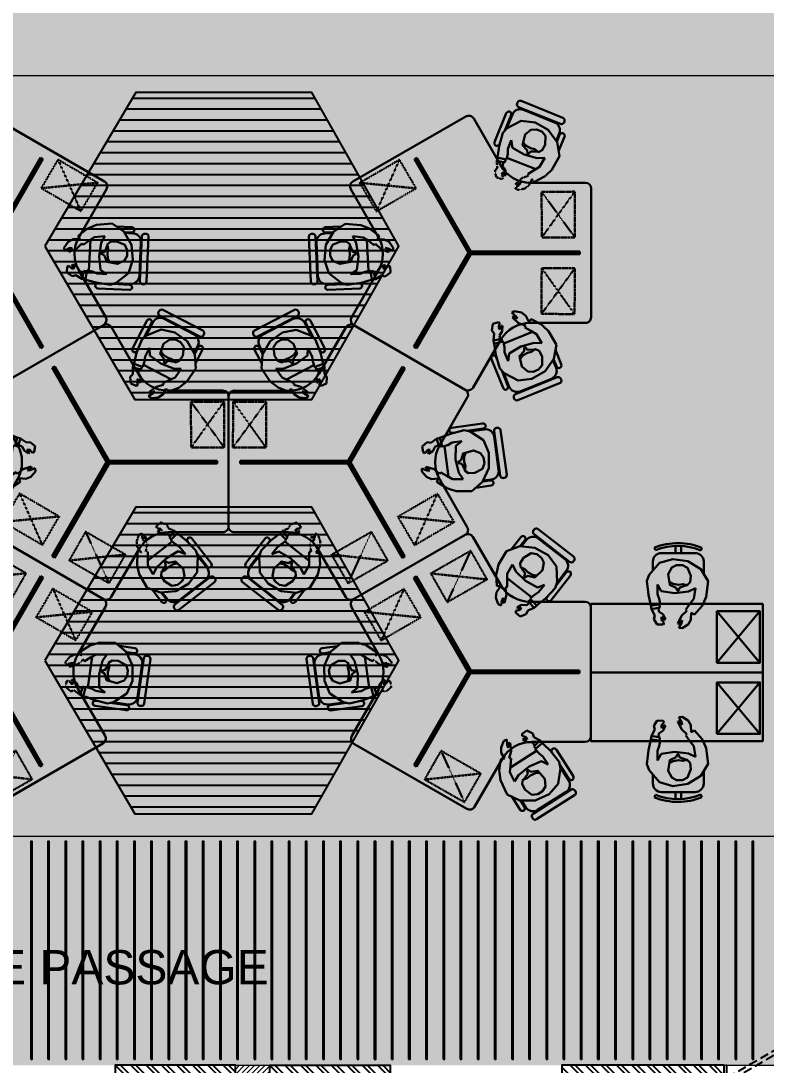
# Model space of a CAD drawing. Header units: millimetres. Extents: x 263321 to 4958806, y 33647 to 987811.
# Drawn here: x 2366604 to 2373110, y 487285 to 496409 of the extents above; entities that cross this region are included whole.
import ezdxf

# ---------------------------------------------------------------- set-up
doc = ezdxf.new("R2010")
doc.units = ezdxf.units.MM
for name, pattern in [('( Hidden )', [0.375, 0.25, -0.125]), ('HIDDEN', [0.375, 0.25, -0.125]), ('HIDDEN2', [0.1875, 0.125, -0.0625])]:
    doc.linetypes.add(name, pattern=pattern)
for name, color, linetype, lineweight in [('A-FURN-MODULAR', 6, 'Continuous', 18), ('A-FURN-TABLE-GROMMET', 7, 'Continuous', 9), ('A-PLAN-COLUMN', 3, 'Continuous', 0), ('A-PLAN-RCC-HATCH', 8, 'Continuous', 13), ('A-PLAN-THIN', 251, 'Continuous', 15), ('Base 7th & 9th', 250, 'Continuous', 35), ('FURNITURE', 30, 'Continuous', 5)]:
    doc.layers.add(name, color=color, linetype=linetype, lineweight=lineweight)
for name, color, linetype in [('A-PLAN-DOOR', 7, 'Continuous'), ('A-PLAN-HIDDEN', 1, 'HIDDEN'), ('A-PLAN-WALL', 6, 'Continuous'), ('A-PLAN-WALL HATCH', 8, 'Continuous'), ('CEILING TOA', 7, 'Continuous'), ('FLOORING TOA', 7, 'Continuous'), ('TEXT', 250, 'Continuous')]:
    doc.layers.add(name, color=color, linetype=linetype)
doc.styles.add('ARIAL', font='arial.ttf')
pattern_1 = [(135, (-199887.5, -305320), (-67.35192, -67.35192), []), (135, (-199887.5, -305275.1), (-67.35192, -67.35192), [])]

# ---------------------------------------------------------------- blocks, each defined once
blk = doc.blocks.new('A$C3F28102C')
at = {"layer": 'A-PLAN-DOOR'}
h = blk.add_hatch(dxfattribs=at)
h.set_pattern_fill('ANSI31', color=256, style=0)
h.set_pattern_definition([(315, (-1529.3283, 1000.1135), (-0.44194174, -0.44194174), [])])
h.paths.add_polyline_path([(1.3, -14.9), (0, -14.9), (0, 0), (1.3, 0)])
h.paths.add_polyline_path([(1.3, 0.2), (1.3, 0), (0, 0), (0, 1.1, 0.115729)])
h.paths.add_polyline_path([(4.9, -14.9), (3.6, -14.9), (3.6, 0), (4.9, 0)])
h.paths.add_polyline_path([(4.9, 0), (3.6, 0), (3.6, 0.2, 0.115729), (4.9, 1.1)])
at = {"layer": 'A-PLAN-DOOR', "color": 2}
for points in [[(1.3, 0.2), (1.3, -14.9), (0, -14.9), (0, 1.1)], [(3.6, 0.2), (3.6, -14.9), (4.9, -14.9), (4.9, 1.1)]]:
    blk.add_lwpolyline(points, dxfattribs=at)
for radius in [3.42, 2.42]:
    blk.add_circle((2.5, 3.4), radius, dxfattribs=at)
blk = doc.blocks.new('shaft door 750')
at = {"layer": 'A-PLAN-DOOR'}
for p, q in [((335.5, 59.8), (-335.5, 59.8)), ((-335.5, 0), (-335.5, 59.8)), ((335.5, 53.4), (-335.5, 53.4)), ((335.5, 6.5), (-335.5, 6.5)), ((335.5, 0), (-335.5, 0)), ((335.5, 0), (335.5, 59.8)), ((-374, -69.8), (-374, -64.8)), ((-374, -64.8), (-374, -69.8))]:
    blk.add_line(p, q, dxfattribs=at)
at = {"layer": 'A-PLAN-DOOR', "linetype": 'HIDDEN', "ltscale": 300}
blk.add_lwpolyline([(336.8, 59.8), (320.3, 31.3), (-295.2, 386.7), (-278.8, 415.2)], close=True, dxfattribs=at)
at = {"layer": 'A-PLAN-DOOR'}
for points in [[(-375, 150), (-375, 150), (-375, -70), (-430, -70)], [(375, 150.2), (375, 150.2), (375, -70), (430, -70)]]:
    blk.add_lwpolyline(points, dxfattribs=at)
for points in [[(-375, 51.9), (-374, 51.9), (-374, -61.8), (-375, -61.8)], [(-372.5, 58.3), (-340.6, 58.3), (-340.6, -3.5), (-325.6, -3.5), (-325.6, -34.7), (-340.2, -68.3), (-372.5, -68.3), (-372.5, -59.8), (-374, -59.8), (-374, -61.8), (-374, -69.8), (-339.1, -69.8), (-324.1, -34.9), (-324.1, -2), (-339.1, -2), (-339.1, 59.8), (-374, 59.8), (-374, 49.9), (-372.5, 49.9)], [(372.5, 58.3), (340.6, 58.3), (340.6, -3.5), (325.6, -3.5), (325.6, -34.7), (340.2, -68.3), (372.5, -68.3), (372.5, -59.8), (374, -59.8), (374, -61.8), (374, -69.8), (339.1, -69.8), (324.1, -34.9), (324.1, -2), (339.1, -2), (339.1, 59.8), (374, 59.8), (374, 49.9), (372.5, 49.9)], [(375, 51.9), (374, 51.9), (374, -61.8), (375, -61.8)]]:
    blk.add_lwpolyline(points, close=True, dxfattribs=at)
at = {"layer": 'A-PLAN-DOOR', "linetype": 'HIDDEN', "ltscale": 300}
blk.add_arc((337.6, 59.8), 711.6, 152.68066, 180, dxfattribs=at)
at = {"layer": 'A-PLAN-THIN'}
for p, q in [((395, 150), (-395, 150)), ((375, -70), (-375, -70))]:
    blk.add_line(p, q, dxfattribs=at)
at = {"layer": 'A-PLAN-DOOR', "xscale": -0.9973404255317604, "yscale": 0.9973404255317604, "zscale": 0.9973404255317604}
blk.add_blockref('A$C3F28102C', (339.1, 59.8), dxfattribs=at)
blk = doc.blocks.new("Service Shafts'")
at = {"layer": 'A-PLAN-RCC-HATCH'}
h = blk.add_hatch(dxfattribs=at)
h.set_pattern_fill('ANSI31', color=256, scale=10, angle=450, style=0)
h.set_pattern_definition([(225, (-188468.268, 401354.716), (-22.4506403, 22.4506403), [])])
h.paths.add_polyline_path([(-4662.5, 1080), (-4362.5, 1080), (-4362.5, -900), (-4662.5, -900)])
at = {"layer": 'A-PLAN-WALL HATCH'}
h = blk.add_hatch(dxfattribs=at)
h.set_pattern_fill('ANSI32', color=256, scale=10, angle=90, style=0)
h.set_pattern_definition(pattern_1)
h.paths.add_polyline_path([(-5712.5, 880), (-4662.5, 880), (-4662.5, 1080), (-5712.5, 1080)])
h = blk.add_hatch(dxfattribs=at)
h.set_pattern_fill('ANSI32', color=256, scale=10, angle=90, style=0)
h.set_pattern_definition(pattern_1)
h.paths.add_polyline_path([(-3312.5, 880), (-4362.5, 880), (-4362.5, 1080), (-3312.5, 1080)])
h = blk.add_hatch(dxfattribs=at)
h.set_pattern_fill('ANSI32', color=256, scale=10, angle=90, style=0)
h.set_pattern_definition([(135, (-199687.5, -305320), (-67.35192, -67.35192), []), (135, (-199687.5, -305275.1), (-67.35192, -67.35192), [])])
h.paths.add_polyline_path([(-395, 1080), (-1812.5, 1080), (-1812.5, 880), (-712.5, 880), (-712.5, 90), (-1812.5, 90), (-1812.5, -110), (-712.5, -110), (-712.5, -900), (-512.5, -900), (-512.5, 880), (-395, 880)])
h = blk.add_hatch(dxfattribs=at)
h.set_pattern_fill('ANSI32', color=256, scale=10, angle=90, style=0)
h.set_pattern_definition([(135, (-199687.5, -313771.83), (-67.35192, -67.35192), []), (135, (-199687.5, -313726.92), (-67.35192, -67.35192), [])])
h.paths.add_polyline_path([(512.5, -900), (512.5, 880), (395, 880), (395, 1080), (1812.5, 1080), (1812.5, 880), (712.5, 880), (712.5, 90), (1812.5, 90), (1812.5, -110), (712.5, -110), (712.5, -900)])
h = blk.add_hatch(dxfattribs=at)
h.set_pattern_fill('ANSI32', color=256, scale=10, angle=90, style=0)
h.set_pattern_definition([(225, (-196187.5, 292680), (-67.35192, 67.35192), []), (225, (-196187.5, 292635.1), (-67.35192, 67.35192), [])])
h.paths.add_polyline_path([(3312.5, -110), (3512.5, -110), (3512.5, 880), (4412.5, 880), (4412.5, 1080), (3312.5, 1080)])
h = blk.add_hatch(dxfattribs=at)
h.set_pattern_fill('ANSI32', color=256, scale=10, angle=90, style=0)
h.set_pattern_definition(pattern_1)
h.paths.add_polyline_path([(-5712.5, -110), (-4662.5, -110), (-4662.5, 90), (-5712.5, 90)])
h = blk.add_hatch(dxfattribs=at)
h.set_pattern_fill('ANSI32', color=256, scale=10, angle=90, style=0)
h.set_pattern_definition(pattern_1)
h.paths.add_polyline_path([(-3312.5, -110), (-4362.5, -110), (-4362.5, 90), (-3312.5, 90)])
at = {"layer": 'A-PLAN-COLUMN'}
blk.add_lwpolyline([(-4662.5, 1080), (-4362.5, 1080), (-4362.5, -900), (-4662.5, -900)], close=True, dxfattribs=at)
at = {"layer": 'A-PLAN-HIDDEN', "ltscale": 1000}
for p, q in [((3512.5, 880), (4412.5, -900)), ((4412.5, 880), (3512.5, -900)), ((512.5, -110), (512.5, -900))]:
    blk.add_line(p, q, dxfattribs=at)
for points in [[(-5492.5, 90), (-4662.5, 880), (-5492.5, 880), (-4662.5, 90), (-5492.5, 90), (-4662.5, 90)], [(-3912.5, 90), (-4362.5, 880), (-3912.5, 880), (-4362.5, 90), (-3912.5, 90), (-4362.5, 90)], [(-1162.5, 90), (-712.5, 880), (-1162.5, 880), (-712.5, 90), (-1162.5, 90), (-712.5, 90)], [(1162.5, 90), (712.5, 880), (1162.5, 880), (712.5, 90), (1162.5, 90), (712.5, 90)], [(-5492.5, -110), (-4662.5, -900), (-5492.5, -900), (-4662.5, -110), (-5492.5, -110), (-4662.5, -110)], [(-3912.5, -110), (-4362.5, -900), (-3912.5, -900), (-4362.5, -110), (-3912.5, -110), (-4362.5, -110)], [(-1162.5, -110), (-712.5, -900), (-1162.5, -900), (-712.5, -110), (-1162.5, -110), (-712.5, -110)], [(-512.5, -900), (-512.5, -110), (512.5, -900), (512.5, -110), (-512.5, -900)], [(1162.5, -110), (712.5, -900), (1162.5, -900), (712.5, -110), (1162.5, -110), (712.5, -110)]]:
    blk.add_lwpolyline(points, dxfattribs=at)
at = {"layer": 'A-PLAN-THIN'}
for p, q in [((-3912.5, 90), (-3912.5, 880)), ((-1162.5, 90), (-1162.5, 880)), ((1162.5, 90), (1162.5, 880)), ((-3912.5, -110), (-3912.5, -900)), ((-1162.5, -110), (-1162.5, -900)), ((512.5, -110), (-512.5, -110)), ((1162.5, -110), (1162.5, -900))]:
    blk.add_line(p, q, dxfattribs=at)
at = {"layer": 'A-PLAN-WALL'}
for points in [[(-5712.5, 880), (-4662.5, 880), (-4662.5, 1080), (-5712.5, 1080)], [(-3312.5, 880), (-4362.5, 880), (-4362.5, 1080), (-3312.5, 1080)], [(-5712.5, -110), (-4662.5, -110), (-4662.5, 90), (-5712.5, 90)], [(-3312.5, -110), (-4362.5, -110), (-4362.5, 90), (-3312.5, 90)]]:
    blk.add_lwpolyline(points, close=True, dxfattribs=at)
for points in [[(-395, 1080), (-1812.5, 1080), (-1812.5, 880), (-712.5, 880), (-712.5, 90), (-1812.5, 90), (-1812.5, -110), (-1812.5, -110), (-1812.5, -110), (-712.5, -110), (-712.5, -900), (-712.5, -900), (-712.5, -900), (-712.5, -900), (-712.5, -900), (-512.5, -900), (-512.5, 880), (-395, 880), (-395, 1080)], [(512.5, -900), (512.5, 880), (395, 880), (395, 880), (395, 880), (395, 1080), (1812.5, 1080), (1812.5, 880), (712.5, 880), (712.5, 90), (1812.5, 90), (1812.5, -110), (1812.5, -110), (1812.5, -110), (712.5, -110), (712.5, -900), (712.5, -900), (712.5, -900), (712.5, -900), (712.5, -900), (512.5, -900)], [(3312.5, -110), (3312.5, -110), (3312.5, -110), (3312.5, -110), (3312.5, -110), (3312.5, -110), (3312.5, -110), (3312.5, -110), (3312.5, -110), (3312.5, -110), (3312.5, -110), (3512.5, -110), (3512.5, -110), (3512.5, 880), (4412.5, 880), (4412.5, 1080), (3312.5, 1080), (3312.5, 1080), (3312.5, 1080), (3312.5, 1080), (3312.5, 1080), (3312.5, -110), (3312.5, -110), (3312.5, -110)]]:
    blk.add_lwpolyline(points, dxfattribs=at)
at = {"layer": 'A-PLAN-DOOR', "xscale": -1}
blk.add_blockref('shaft door 750', (0, 930, 0), dxfattribs=at)
at = {"layer": 'A-PLAN-DOOR'}
for p, rotation in [((-5562.5, 485), 90), ((-1662.5, 485), 90), ((-3462.5, -505), 270)]:
    blk.add_blockref('shaft door 750', p, dxfattribs=dict(at, rotation=rotation))
at = {"layer": 'A-PLAN-DOOR', "extrusion": (-4.04354e-14, -1.64083e-28, -1), "zscale": -1, "rotation": 90}
blk.add_blockref('shaft door 750', (3462.5, 485), dxfattribs=at)
at = {"layer": 'A-PLAN-DOOR', "xscale": -1, "rotation": 270}
blk.add_blockref('shaft door 750', (1662.5, 485), dxfattribs=at)
at = {"layer": 'A-PLAN-DOOR', "extrusion": (4.04354e-14, 1.57772e-28, -1), "zscale": -1, "rotation": 270}
for p in [(5562.5, -505), (1662.5, -505), (-3462.5, -505)]:
    blk.add_blockref('shaft door 750', p, dxfattribs=at)
at = {"layer": 'A-PLAN-DOOR', "extrusion": (-4.04354e-14, 1.57772e-28, -1), "xscale": -1, "zscale": -1, "rotation": 90}
blk.add_blockref('shaft door 750', (-1662.5, -505), dxfattribs=at)
blk = doc.blocks.new('bhguyfjhg')
at = {"layer": 'FURNITURE', "color": 8, "lineweight": 30, "ltscale": 5}
for p, q in [((565794.3, -8834), (565711, -8940.7)), ((566219.5, -9050.8), (565910, -8809.1)), ((565945.9, -8845.9), (566178, -9027)), ((565789.1, -8914.3), (565830.1, -8861.9)), ((565798.4, -8915.3), (565842.7, -8858.6)), ((564085.9, -9850.4), (564220.1, -9831.9)), ((564059.8, -10326.9), (564006.3, -9937.9)), ((564154.2, -9894.8), (564082.9, -9904.6)), ((564158.1, -9886.2), (564092.1, -9895.3)), ((564020.1, -9987.5), (564060.2, -10279.1)), ((566151.1, -11037, 0), (566088.6, -10916.8, 0)), ((566075.4, -11006.9, 0), (566108.6, -11070.7, 0)), ((566080.1, -10998.8, 0), (566110.9, -11057.9, 0)), ((565777.2, -11333.6, 0), (566125.7, -11152.5, 0)), ((566077.2, -11170, 0), (565816, -11305.7, 0))]:
    blk.add_line(p, q, dxfattribs=at)
at = {"layer": 'FURNITURE', "color": 20, "lineweight": 30}
for p, q in [((565286.4, -8857.1), (564312.2, -9419.7)), ((565595, -9291.4), (565354.7, -8875.4)), ((564534.1, -9903.8), (564293.9, -9488)), ((566328.1, -9441.4), (565854.8, -9441.4)), ((566378.1, -10628.9), (566378.1, -9491.4)), ((564534.1, -10203.9), (564293.9, -10619.7)), ((565286.4, -11250.7), (564312.2, -10688)), ((566328.1, -10678.9), (565847.6, -10678.9)), ((565587.8, -10828.8), (565354.7, -11232.4))]:
    blk.add_line(p, q, dxfattribs=at)
at = {"layer": 'FURNITURE', "color": 8, "lineweight": 30}
for p, q in [((565668.9, -8956, 0), (565784.9, -8913.9, 0)), ((565784.9, -8913.9, 0), (565917.4, -8927, 0)), ((565917.4, -8927, 0), (566031.9, -8993.5, 0)), ((565599.1, -9073.6, 0), (565668.9, -8956, 0)), ((566031.9, -8993.5, 0), (566103.8, -9091.4, 0)), ((565583.7, -9139, 0), (565599.1, -9073.6, 0)), ((565720.1, -9073.1, 0), (565674.2, -9153.4, 0)), ((565750, -9133.2, 0), (565720.1, -9073.1, 0)), ((566103.8, -9091.4, 0), (566110, -9229.1, 0)), ((565584.1, -9258.8, 0), (565579.3, -9157.5, 0)), ((565673.6, -9209.2, 0), (565672.9, -9270.5, 0)), ((565673.6, -9209.2, 0), (565674.2, -9153.4, 0)), ((565835.5, -9216.1, 0), (565750, -9133.2, 0)), ((565938.9, -9275, 0), (565835.5, -9216.1, 0)), ((566001.1, -9250.5, 0), (565948.2, -9316.2, 0)), ((566094, -9281.6, 0), (566007.7, -9369.6, 0)), ((566110, -9229.1, 0), (566094, -9281.6, 0)), ((565869, -9405.2, 0), (565860.1, -9396.7, 0)), ((565878.1, -9368.9, 0), (565911.3, -9338.5, 0)), ((565948.2, -9316.2, 0), (565911.3, -9338.5, 0)), ((565944.3, -9420.6, 0), (566007.7, -9369.6, 0)), ((565845.3, -9428.3, 0), (565869, -9405.2, 0)), ((564254.4, -9803.2, 0), (564159.8, -9882.4, 0)), ((564391.2, -9801.9, 0), (564254.4, -9803.2, 0)), ((564455.5, -9821.5, 0), (564391.2, -9801.9, 0)), ((564473.7, -9827, 0), (564455.5, -9821.5, 0)), ((564558.9, -9882, 0), (564473.7, -9827, 0)), ((564159.8, -9882.4, 0), (564104.5, -10003.5, 0)), ((564366.9, -9962.4, 0), (564330, -9906.3, 0)), ((564330, -9906.3, 0), (564422.4, -9907, 0)), ((564471, -9934.5, 0), (564422.4, -9907, 0)), ((564471, -9934.5, 0), (564524.4, -9964.7, 0)), ((564548.5, -9912.3, 0), (564558.9, -9882, 0)), ((564607.2, -9907.7, 0), (564548.5, -9912.3, 0)), ((564650.6, -9925.8, 0), (564607.2, -9907.7, 0)), ((564691.1, -9972.4, 0), (564650.6, -9925.8, 0)), ((564104.5, -10003.5, 0), (564104.5, -10135.9, 0)), ((564395.7, -10077.9, 0), (564366.9, -9962.4, 0)), ((564524.4, -9964.7, 0), (564535.2, -9952, 0)), ((564535.2, -9952, 0), (564584.1, -9993.3, 0)), ((564584.1, -9993.3, 0), (564654.2, -10015.1, 0)), ((564657.3, -10001.7, 0), (564622, -9981.1, 0)), ((564622, -9981.1, 0), (564647.3, -9983.3, 0)), ((564647.3, -9983.3, 0), (564690.5, -10000.8, 0)), ((564654.2, -10015.1, 0), (564657.3, -10001.7, 0)), ((564690.5, -10000.8, 0), (564691.1, -9972.4, 0)), ((564394.6, -10197, 0), (564395.7, -10077.9, 0)), ((564104.5, -10135.9, 0), (564153, -10247.3, 0)), ((564425.6, -10225.7, 0), (564463.4, -10204.9, 0)), ((564506.4, -10191.5, 0), (564463.4, -10204.9, 0)), ((564510.2, -10191.2, 0), (564505.7, -10191.6, 0)), ((564511.6, -10197.2, 0), (564510.2, -10191.2, 0)), ((564539.5, -10189.9, 0), (564511.6, -10197.2, 0)), ((564542.3, -10201.9, 0), (564539.5, -10189.9, 0)), ((564574.2, -10193, 0), (564542.3, -10201.9, 0)), ((564595.4, -10152, 0), (564574.2, -10193, 0)), ((564632.5, -10128, 0), (564595.4, -10152, 0)), ((564617.9, -10161.8, 0), (564639.4, -10138.4, 0)), ((564639.1, -10163.7, 0), (564617.9, -10161.8, 0)), ((564639.4, -10138.4, 0), (564632.5, -10128, 0)), ((564665, -10134.8, 0), (564639.1, -10163.7, 0)), ((564645.1, -10228.5, 0), (564689.2, -10191.5, 0)), ((564679.9, -10142, 0), (564665, -10134.8, 0)), ((564689.2, -10191.5, 0), (564679.9, -10142, 0)), ((564153, -10247.3, 0), (564269, -10321.8, 0)), ((564322.4, -10334.3, 0), (564441.9, -10304, 0)), ((564342.3, -10238.4, 0), (564425.6, -10225.7, 0)), ((564517.8, -10274.8, 0), (564441.9, -10304, 0)), ((564517.8, -10274.8, 0), (564532.5, -10269.1, 0)), ((564532.5, -10269.1, 0), (564562.5, -10260.1, 0)), ((564562.5, -10260.1, 0), (564612.4, -10223.6, 0)), ((564612.4, -10223.6, 0), (564645.1, -10228.5, 0)), ((564269, -10321.8, 0), (564322.4, -10334.3, 0)), ((565679.1, -10630.4, 0), (565701.9, -10613.5, 0)), ((565718.3, -10655.6, 0), (565679.1, -10630.4, 0)), ((565688.4, -10668.3, 0), (565697.5, -10658, 0)), ((565746.6, -10712.9, 0), (565688.4, -10668.3, 0)), ((565697.5, -10658, 0), (565734.7, -10675, 0)), ((565701.9, -10613.5, 0), (565763.3, -10619.6, 0)), ((565734.7, -10675, 0), (565718.3, -10655.6, 0)), ((565763.3, -10619.6, 0), (565803.1, -10644.6, 0)), ((565803.1, -10644.6, 0), (565833.4, -10695.2, 0)), ((565833.4, -10695.2, 0), (565852, -10669.2, 0)), ((565852, -10669.2, 0), (565946.2, -10707, 0)), ((565519.5, -10799, 0), (565524.2, -10741.6, 0)), ((565524.2, -10741.6, 0), (565569.9, -10720.6, 0)), ((565569.9, -10720.6, 0), (565584.4, -10728.6, 0)), ((565584.4, -10728.6, 0), (565575.8, -10766.5, 0)), ((565575.8, -10766.5, 0), (565589.6, -10782.7, 0)), ((565589.6, -10782.7, 0), (565596.3, -10751.6, 0)), ((565596.3, -10751.6, 0), (565608.7, -10751.2, 0)), ((565608.7, -10751.2, 0), (565610.6, -10795.4, 0)), ((565808.6, -10729, 0), (565746.6, -10712.9, 0)), ((565804.5, -10745.1, 0), (565808.6, -10729, 0)), ((565860, -10771.2, 0), (565804.5, -10745.1, 0)), ((565946.2, -10707, 0), (565961.2, -10718.7, 0)), ((565961.2, -10718.7, 0), (566014.3, -10759.8, 0)), ((566014.3, -10759.8, 0), (566092.2, -10872.2, 0)), ((565542.3, -10822.9, 0), (565519.5, -10799, 0)), ((565541.3, -10884.7, 0), (565542.3, -10822.9, 0)), ((565610.6, -10795.4, 0), (565589.3, -10836.3, 0)), ((565589.3, -10836.3, 0), (565600.5, -10867.5, 0)), ((565860, -10771.2, 0), (565910.5, -10795, 0)), ((565964.4, -10870.1, 0), (565910.5, -10795, 0)), ((565551.3, -10914.4, 0), (565541.3, -10884.7, 0)), ((565555.2, -10929.6, 0), (565551.3, -10914.4, 0)), ((565555.2, -10929.6, 0), (565575.2, -11008.5, 0)), ((565600.5, -10867.5, 0), (565611.9, -10862.9, 0)), ((565611.9, -10862.9, 0), (565622.1, -10889.9, 0)), ((565622.1, -10889.9, 0), (565627.8, -10887.6, 0)), ((565627.8, -10887.6, 0), (565630.1, -10891.5, 0)), ((565629.7, -10890.9, 0), (565643.6, -10933.7, 0)), ((565648.5, -10976.6, 0), (565643.6, -10933.7, 0)), ((565689.9, -10985.3, 0), (565786.4, -10915.6, 0)), ((565786.4, -10915.6, 0), (565897.3, -10872.4, 0)), ((565897.3, -10872.4, 0), (565964.4, -10870.1, 0)), ((566092.2, -10872.2, 0), (566082.3, -10995.2, 0)), ((565619.5, -11123.5, 0), (565575.2, -11008.5, 0)), ((565686.3, -11051.9, 0), (565648.5, -10976.6, 0)), ((566082.3, -10995.2, 0), (566015.4, -11110.3, 0)), ((565660.5, -11159.9, 0), (565619.5, -11123.5, 0)), ((566015.4, -11110.3, 0), (565907.3, -11186.8)), ((565788.3, -11211.5, 0), (565660.5, -11159.9, 0)), ((565907.3, -11186.8), (565788.3, -11211.5, 0))]:
    blk.add_line(p, q, dxfattribs=at)
at = {"layer": 'FURNITURE', "color": 20, "linetype": 'HIDDEN2', "lineweight": 30, "ltscale": 0.3}
for p, q in [((565334.6, -8995.6), (565130.7, -9445.5)), ((564987.2, -9194), (565477.8, -9246.6)), ((564753.6, -9329), (564554, -9780.2)), ((564408.1, -9530.7), (564899.7, -9579)), ((566340.2, -10182.8), (566049.2, -10581.2)), ((566338.2, -10582.8), (566050.6, -10181.2))]:
    blk.add_line(p, q, dxfattribs=at)
at = {"layer": 'FURNITURE', "color": 8, "linetype": '( Hidden )', "lineweight": 30, "ltscale": 2}
for p, q in [((565579.3, -9157.5, 0), (565583.7, -9139, 0)), ((565582, -9313.5, 0), (565615.5, -9265, 0)), ((565615.5, -9265, 0), (565584.1, -9258.8, 0)), ((565672.9, -9270.5, 0), (565656.5, -9273.5, 0)), ((565656.5, -9273.5, 0), (565667.6, -9336.5, 0)), ((565575.8, -9360.1, 0), (565582, -9313.5, 0)), ((565595.8, -9418.5, 0), (565575.8, -9360.1, 0)), ((565627.3, -9386.1, 0), (565620.7, -9432.2, 0)), ((565638.1, -9363.1, 0), (565627.3, -9386.1, 0)), ((565638.1, -9404, 0), (565638.1, -9363.1, 0)), ((565667.6, -9336.5, 0), (565651.3, -9408, 0)), ((565860.1, -9396.7, 0), (565880.4, -9376.3, 0)), ((565620.7, -9432.2, 0), (565595.8, -9418.5, 0)), ((565651.3, -9408, 0), (565638.1, -9404, 0)), ((565748, -9494.1, 0), (565749.4, -9477.6, 0)), ((565749.4, -9477.6, 0), (565787.3, -9469.7, 0)), ((565759.8, -9446.1, 0), (565799.2, -9426, 0)), ((565765.3, -9457.2, 0), (565759.8, -9446.1, 0)), ((565796.4, -9450.4, 0), (565765.3, -9457.2, 0)), ((565787.3, -9469.7, 0), (565796.4, -9450.4, 0)), ((565799.2, -9426, 0), (565845.3, -9428.3, 0)), ((565852.6, -9476.7, 0), (565840.4, -9507.4, 0)), ((565909.2, -9451.8, 0), (565852.6, -9476.7, 0)), ((565932.1, -9430.5, 0), (565909.2, -9451.8, 0)), ((565944.3, -9420.6, 0), (565932.1, -9430.5, 0)), ((565786.2, -9526.9, 0), (565748, -9494.1, 0)), ((565840.4, -9507.4, 0), (565786.2, -9526.9, 0))]:
    blk.add_line(p, q, dxfattribs=at)
at = {"layer": 'FURNITURE', "color": 18, "lineweight": 30, "ltscale": 5, "true_color": 0x000000}
for p, q in [((564860.1, -9218.7), (564838.5, -9231.3)), ((564838.5, -10876.5), (564860.1, -10889))]:
    blk.add_line(p, q, dxfattribs=at)
at = {"layer": 'FURNITURE', "color": 20, "lineweight": 30, "ltscale": 5}
for p, q in [((565313.6, -10053.9), (564838.5, -9231.3)), ((565328.1, -10053.9), (564849.3, -9225)), ((565335.3, -10041.4), (564860.1, -9218.7)), ((565313.6, -10053.9), (564838.5, -10876.5)), ((565328.1, -10053.9), (564849.3, -10882.8)), ((565335.3, -10066.4), (564860.1, -10889)), ((566278.1, -10053.9), (565328.1, -10053.9)), ((566278.1, -10041.4), (565335.3, -10041.4)), ((566278.1, -10066.4), (565335.3, -10066.4)), ((566278.1, -10066.4), (566278.1, -10041.4))]:
    blk.add_line(p, q, dxfattribs=at)
at = {"layer": 'FURNITURE', "color": 8, "linetype": '( Hidden )', "lineweight": 30, "ltscale": 3}
for p, q in [((565875.9, -9372, 0), (565878.5, -9368.3, 0)), ((565880.4, -9376.3, 0), (565875.9, -9372, 0))]:
    blk.add_line(p, q, dxfattribs=at)
at = {"layer": 'FURNITURE', "color": 8, "lineweight": 30, "ltscale": 5}
for points in [[(566254.8, -9005.5), (565945.3, -8763.9, 0.414214), (565910.8, -8768.1), (565905.7, -8774.6, 0.414214), (565910, -8809.1), (566219.5, -9050.8, 0.414214), (566253.9, -9046.5), (566259.1, -9040, 0.414214)], [(564003, -10334.7), (563949.5, -9945.7, -0.414214), (563970.4, -9918), (563978.7, -9916.9, -0.414214), (564006.3, -9937.9), (564059.8, -10326.9, -0.414214), (564038.8, -10354.6), (564030.6, -10355.7, -0.414214)]]:
    blk.add_lwpolyline(points, format="xyb", close=True, dxfattribs=at)
for points in [[(565789.1, -8914.3), (565830.1, -8861.9, 0.392119), (565827.3, -8828.6, 0.392119), (565794.3, -8834), (565711, -8940.7)], [(566107.7, -9236.7), (566190.7, -9130.3, 0.414214), (566178, -9027), (565945.9, -8845.9, 0.414214), (565842.7, -8858.6), (565798.4, -8915.3)], [(566038.3, -9338.4), (566022.9, -9358.1, 0.392119), (566025.7, -9391.4, 0.392119), (566058.6, -9386), (566226.3, -9171.2, 0.392119), (566223.5, -9138, 0.392119), (566190.6, -9143.3), (566101.2, -9257.8)], [(564158.1, -9886.2), (564092.1, -9895.3, -0.392119), (564064.8, -9876.2, -0.392119), (564085.9, -9850.4), (564220.1, -9831.9)], [(564276.7, -10323.6), (564143.1, -10342, -0.414214), (564060.2, -10279.1), (564020.1, -9987.5, -0.414214), (564082.9, -9904.6), (564154.2, -9894.8)], [(564399.5, -10314.7), (564424.4, -10311.3, -0.392119), (564451.7, -10330.4, -0.392119), (564430.5, -10356.2), (564160.6, -10393.3, -0.392119), (564133.2, -10374.2, -0.392119), (564154.4, -10348.4), (564298.2, -10328.6)]]:
    blk.add_lwpolyline(points, format="xyb", dxfattribs=at)
at = {"layer": 'FURNITURE', "color": 20, "linetype": 'HIDDEN2', "lineweight": 30, "ltscale": 0.3}
for points in [[(565334.6, -8995.6), (565477.8, -9246.6), (565130.7, -9445.5), (564987.2, -9194)], [(564408.1, -9530.7), (564554, -9780.2), (564899.7, -9579), (564753.6, -9329)], [(566338.2, -10582.8), (566049.2, -10581.2), (566050.6, -10181.2), (566340.2, -10182.8)]]:
    blk.add_lwpolyline(points, close=True, dxfattribs=at)
at = {"layer": 'FURNITURE', "color": 8, "lineweight": 30}
for points in [[(565928, -9169.3), (565896.4, -9163.6), (565856.1, -9140.2), (565828.9, -9112.7), (565791.9, -9096.5), (565789.5, -9060.3), (565818.4, -9013.7), (565884, -8973.9), (565933.4, -8983), (565973.2, -9014), (565993.7, -9057.1), (565982.4, -9122), (565914.4, -9187), (565855.5, -9173.2), (565829.8, -9186.5), (565822.3, -9178.8), (565830.7, -9152), (565800.5, -9104)], [(565938.9, -9275), (566001.1, -9250.5)], [(565877.8, -9377.2), (565930.3, -9429.6)], [(565869, -9405.2), (565910.1, -9454.4)], [(564308.7, -10134.4), (564319.7, -10104.2), (564319.7, -10057.6), (564309.6, -10020.3), (564314.1, -9980.2), (564284, -9959.9), (564229.2, -9961.5), (564161.9, -9998.2), (564144.9, -10045.5), (564151.8, -10095.5), (564178.7, -10134.9), (564240.5, -10157.7), (564330.9, -10131.6), (564348.5, -10073.7), (564372.9, -10058.2), (564370.1, -10047.8), (564342.6, -10041.5), (564316.4, -9991.4)], [(564394.6, -10197), (564342.3, -10238.4)], [(564513.7, -10195.4), (564532.7, -10267.2)], [(564542.3, -10201.9), (564564.2, -10262.2)]]:
    blk.add_lwpolyline(points, dxfattribs=at)
at = {"layer": 'FURNITURE', "color": 8, "lineweight": 30, "ltscale": 5}
for points in [[(565673.8, -9193.6), (565887.4, -9360.4)], [(564457.4, -9926.8), (564494.3, -10195.3)]]:
    blk.add_lwpolyline(points, dxfattribs=at)
at = {"layer": 'FURNITURE', "color": 8, "lineweight": 30, "ltscale": 5, "elevation": 0}
blk.add_lwpolyline([(565874.1, -10777.9), (565633.6, -10902.9)], dxfattribs=at)
at = {"layer": 'FURNITURE', "color": 8, "lineweight": 30, "elevation": 0}
for points in [[(565600.5, -10867.5), (565538.6, -10884.5)], [(565622.3, -10887.2), (565552.8, -10913.1)], [(565790.5, -11019.2), (565808.8, -10992.9), (565846.9, -10965.9), (565883.2, -10952.6), (565913.3, -10925.7), (565947.2, -10938.6), (565977.6, -10984.2), (565986.6, -11060.4), (565957.7, -11101.6), (565913, -11124.9), (565865.3, -11125.6), (565810.9, -11088.3), (565780.1, -10999.5), (565817.1, -10951.7), (565815.7, -10922.8), (565825.8, -10919.1), (565846.8, -10937.9), (565902.9, -10930.4)], [(565689.9, -10985.3), (565686.3, -11051.9)]]:
    blk.add_lwpolyline(points, dxfattribs=at)
at = {"layer": 'FURNITURE', "color": 8, "lineweight": 30, "ltscale": 5, "elevation": 0}
for points in [[(566080.1, -10998.8), (566110.9, -11057.9, 0.392119), (566142.2, -11069.2, 0.392119), (566151.1, -11037), (566088.6, -10916.8)], [(565590.9, -11049.3), (565579.3, -11027, 0.392119), (565548, -11015.8, 0.392119), (565539.1, -11047.9), (565664.8, -11289.7, 0.392119), (565696.2, -11301, 0.392119), (565705, -11268.8), (565638, -11140)], [(565654.6, -11154.6), (565716.8, -11274.3, 0.414214), (565816, -11305.7), (566077.2, -11170, 0.414214), (566108.6, -11070.7), (566075.4, -11006.9)]]:
    blk.add_lwpolyline(points, format="xyb", dxfattribs=at)
blk.add_lwpolyline([(565803.6, -11384.5), (566152.1, -11203.4, 0.414214), (566162.6, -11170.4), (566158.7, -11163, 0.414214), (566125.7, -11152.5), (565777.2, -11333.6, 0.414214), (565766.7, -11366.7), (565770.6, -11374.1, 0.414214)], format="xyb", close=True, dxfattribs=at)
at = {"layer": 'FURNITURE', "color": 20, "lineweight": 30}
for centre, start, end in [((565311.4, -8900.4), 30.01046, 120.01044), ((564337.2, -9463), 120.01044, 210.01046), ((566328.1, -9491.4), 360, 90.00001), ((564337.2, -10644.7), 149.98956, 239.98956), ((566328.1, -10628.9), 270.00001, 360), ((565311.4, -11207.4), 239.98956, 329.98956)]:
    blk.add_arc(centre, 50, start, end, dxfattribs=at)
at = {"layer": 'FURNITURE', "color": 8, "lineweight": 30}
for centre, start, end in [((565854.8, -9141.4), 210.01046, 270.00001), ((564274.3, -10053.9), 329.98956, 30.01046), ((565847.6, -10978.9), 90.00001, 149.98956)]:
    blk.add_arc(centre, 300, start, end, dxfattribs=at)
blk = doc.blocks.new('f')
at = {"layer": 'FURNITURE', "color": 20, "lineweight": 30}
for p, q in [((1771584.1, 166310.4, 0), (1770984.1, 166310.4, 0)), ((1771584.1, 166310.4, 0), (1772184.1, 166310.4, 0)), ((1771048, 165210.4, 0), (1771498, 164835.4, 0)), ((1771048, 164835.4, 0), (1771498, 165210.4, 0)), ((1772120.2, 165210.4, 0), (1771670.2, 164835.4, 0)), ((1772120.2, 164835.4, 0), (1771670.2, 165210.4, 0))]:
    blk.add_line(p, q, dxfattribs=at)
at = {"layer": 'FURNITURE', "color": 8, "lineweight": 30}
for p, q in [((1770625.4, 165713.1, 0), (1770730.5, 165802.9, 0)), ((1770730.5, 165802.9, 0), (1770781.9, 165822.6, 0)), ((1770781.9, 165822.6, 0), (1770904.7, 165808.8, 0)), ((1770984.1, 165790.2, 0), (1770904.7, 165808.8, 0)), ((1770984.1, 165790.2, 0), (1770999.5, 165786.6, 0)), ((1770999.5, 165786.6, 0), (1771030.5, 165781.7, 0)), ((1772168.8, 165786.6, 0), (1772137.7, 165781.7, 0)), ((1772184.1, 165790.2, 0), (1772168.8, 165786.6, 0)), ((1772184.1, 165790.2, 0), (1772263.6, 165808.8, 0)), ((1772386.4, 165822.6, 0), (1772263.6, 165808.8, 0)), ((1772437.7, 165802.9, 0), (1772386.4, 165822.6, 0)), ((1772542.8, 165713.1, 0), (1772437.7, 165802.9, 0)), ((1770540.1, 165399.7, 0), (1770540.1, 165695.7, 0)), ((1770592.4, 165595.8, 0), (1770625.4, 165713.1, 0)), ((1770614.1, 165769.7, 0), (1770691.6, 165769.7, 0)), ((1770814.7, 165730.1, 0), (1770899.2, 165728.8, 0)), ((1770872.3, 165696, 0), (1770889.7, 165577.9, 0)), ((1770899.2, 165728.8, 0), (1770939.6, 165713.4, 0)), ((1770984.1, 165705.9, 0), (1770939.6, 165713.4, 0)), ((1770988, 165706.1, 0), (1770983.4, 165705.9, 0)), ((1770988.6, 165712.3, 0), (1770988, 165706.1, 0)), ((1771017.3, 165708.8, 0), (1770988.6, 165712.3, 0)), ((1771018.5, 165721.1, 0), (1771017.3, 165708.8, 0)), ((1771051.4, 165716.6, 0), (1771018.5, 165721.1, 0)), ((1771030.5, 165781.7, 0), (1771085.1, 165752.3, 0)), ((1771078, 165678.8, 0), (1771051.4, 165716.6, 0)), ((1771085.1, 165752.3, 0), (1771116.9, 165761.5, 0)), ((1771119.8, 165696.4, 0), (1771099, 165691.6, 0)), ((1771116.9, 165761.5, 0), (1771165.8, 165730.8, 0)), ((1771149.5, 165671.2, 0), (1771119.8, 165696.4, 0)), ((1771165.8, 165730.8, 0), (1771163.4, 165680.4, 0)), ((1772051.4, 165761.5, 0), (1772002.5, 165730.8, 0)), ((1772002.5, 165730.8, 0), (1772004.9, 165680.4, 0)), ((1772018.8, 165671.2, 0), (1772048.4, 165696.4, 0)), ((1772048.4, 165696.4, 0), (1772069.3, 165691.6, 0)), ((1772083.2, 165752.3, 0), (1772051.4, 165761.5, 0)), ((1772137.7, 165781.7, 0), (1772083.2, 165752.3, 0)), ((1772090.3, 165678.8, 0), (1772116.9, 165716.6, 0)), ((1772116.9, 165716.6, 0), (1772149.8, 165721.1, 0)), ((1772149.8, 165721.1, 0), (1772151, 165708.8, 0)), ((1772151, 165708.8, 0), (1772179.7, 165712.3, 0)), ((1772179.7, 165712.3, 0), (1772180.3, 165706.1, 0)), ((1772180.3, 165706.1, 0), (1772184.8, 165705.9, 0)), ((1772184.1, 165705.9, 0), (1772228.7, 165713.4, 0)), ((1772269.1, 165728.8, 0), (1772228.7, 165713.4, 0)), ((1772353.6, 165730.1, 0), (1772269.1, 165728.8, 0)), ((1772295.9, 165696, 0), (1772278.6, 165577.9, 0)), ((1772554.1, 165769.7, 0), (1772476.6, 165769.7, 0)), ((1772575.8, 165595.8, 0), (1772542.8, 165713.1, 0)), ((1772628.1, 165399.7, 0), (1772628.1, 165695.7, 0)), ((1771118.1, 165660.1, 0), (1771078, 165678.8, 0)), ((1771099, 165691.6, 0), (1771123.6, 165671.3, 0)), ((1771123.6, 165671.3, 0), (1771118.1, 165660.1, 0)), ((1771163.4, 165680.4, 0), (1771149.5, 165671.2, 0)), ((1772004.9, 165680.4, 0), (1772018.8, 165671.2, 0)), ((1772069.3, 165691.6, 0), (1772044.7, 165671.3, 0)), ((1772044.7, 165671.3, 0), (1772050.1, 165660.1, 0)), ((1772050.1, 165660.1, 0), (1772090.3, 165678.8, 0)), ((1770610.5, 165464.2, 0), (1770592.4, 165595.8, 0)), ((1770889.7, 165577.9, 0), (1770876.9, 165459.2, 0)), ((1771045.5, 165471.8, 0), (1771088.4, 165519.6, 0)), ((1771088.4, 165519.6, 0), (1771155.1, 165550.8, 0)), ((1771160, 165537.9, 0), (1771127.7, 165512.6, 0)), ((1771127.7, 165512.6, 0), (1771152.6, 165518.3, 0)), ((1771152.6, 165518.3, 0), (1771193.1, 165541.5, 0)), ((1771155.1, 165550.8, 0), (1771160, 165537.9, 0)), ((1771197.6, 165513.4, 0), (1771163.8, 165461.6, 0)), ((1771193.1, 165541.5, 0), (1771197.6, 165513.4, 0)), ((1771975.1, 165541.5, 0), (1771970.7, 165513.4, 0)), ((1771970.7, 165513.4, 0), (1772004.5, 165461.6, 0)), ((1772015.7, 165518.3, 0), (1771975.1, 165541.5, 0)), ((1772013.2, 165550.8, 0), (1772008.2, 165537.9, 0)), ((1772008.2, 165537.9, 0), (1772040.5, 165512.6, 0)), ((1772079.8, 165519.6, 0), (1772013.2, 165550.8, 0)), ((1772040.5, 165512.6, 0), (1772015.7, 165518.3, 0)), ((1772122.7, 165471.8, 0), (1772079.8, 165519.6, 0)), ((1772278.6, 165577.9, 0), (1772291.4, 165459.2, 0)), ((1772557.7, 165464.2, 0), (1772575.8, 165595.8, 0)), ((1770682, 165351.4, 0), (1770610.5, 165464.2, 0)), ((1770876.9, 165459.2, 0), (1770847.8, 165398.5, 0)), ((1770984.1, 165445.7, 0), (1770939.6, 165411.7, 0)), ((1770984.1, 165445.7, 0), (1771033, 165483, 0)), ((1771033, 165483, 0), (1771045.5, 165471.8, 0)), ((1771123.1, 165437.7, 0), (1771064.1, 165434.2, 0)), ((1771064.1, 165434.2, 0), (1771078.6, 165405.6, 0)), ((1771163.8, 165461.6, 0), (1771123.1, 165437.7, 0)), ((1772004.5, 165461.6, 0), (1772045.1, 165437.7, 0)), ((1772045.1, 165437.7, 0), (1772104.2, 165434.2, 0)), ((1772104.2, 165434.2, 0), (1772089.7, 165405.6, 0)), ((1772135.3, 165483, 0), (1772122.7, 165471.8, 0)), ((1772184.1, 165445.7, 0), (1772135.3, 165483, 0)), ((1772184.1, 165445.7, 0), (1772228.7, 165411.7, 0)), ((1772291.4, 165459.2, 0), (1772320.4, 165398.5, 0)), ((1772486.2, 165351.4, 0), (1772557.7, 165464.2, 0)), ((1770786.9, 165285.7, 0), (1770682, 165351.4, 0)), ((1770847.8, 165398.5, 0), (1770939.6, 165411.7, 0)), ((1770984.1, 165331.3, 0), (1770922.9, 165303.1, 0)), ((1771001.4, 165339.3, 0), (1770984.1, 165331.3, 0)), ((1771078.6, 165405.6, 0), (1771001.4, 165339.3, 0)), ((1772089.7, 165405.6, 0), (1772166.8, 165339.3, 0)), ((1772166.8, 165339.3, 0), (1772184.1, 165331.3, 0)), ((1772184.1, 165331.3, 0), (1772245.3, 165303.1, 0)), ((1772320.4, 165398.5, 0), (1772228.7, 165411.7, 0)), ((1772381.4, 165285.7, 0), (1772486.2, 165351.4, 0)), ((1770723.1, 165325.7, 0), (1770614.1, 165325.7, 0)), ((1770922.9, 165303.1, 0), (1770786.9, 165285.7, 0)), ((1772245.3, 165303.1, 0), (1772381.4, 165285.7, 0)), ((1772445.2, 165325.7, 0), (1772554.1, 165325.7, 0))]:
    blk.add_line(p, q, dxfattribs=at)
at = {"layer": 'FURNITURE', "color": 20, "lineweight": 30, "elevation": 0}
for points in [[(1770984.1, 164810.4), (1770984.1, 166310.4), (1771584.1, 166310.4), (1771584.1, 164810.4)], [(1772184.1, 164810.4), (1772184.1, 166310.4), (1771584.1, 166310.4), (1771584.1, 164810.4)], [(1771048, 165210.4), (1771048, 164835.4), (1771498, 164835.4), (1771498, 165210.4)], [(1772120.2, 165210.4), (1772120.2, 164835.4), (1771670.2, 164835.4), (1771670.2, 165210.4)]]:
    blk.add_lwpolyline(points, close=True, dxfattribs=at)
at = {"layer": 'FURNITURE', "color": 8, "lineweight": 30, "elevation": 0}
for points in [[(1770492.3, 165755.2), (1770515.2, 165745.9)], [(1770872.3, 165696), (1770814.7, 165730.1)], [(1770990.9, 165710.8), (1770999.9, 165784.7)], [(1771018.5, 165721.1), (1771032, 165784)], [(1772149.8, 165721.1), (1772136.3, 165784)], [(1772177.4, 165710.8), (1772168.3, 165784.7)], [(1772295.9, 165696), (1772353.6, 165730.1)], [(1772676, 165755.2), (1772653.1, 165745.9)], [(1770795.6, 165622.2), (1770810.5, 165593.7), (1770817, 165547.3), (1770812, 165508.9), (1770822, 165469.7), (1770794.9, 165445.4), (1770740.2, 165439.5), (1770668.2, 165466.7), (1770644.9, 165511.5), (1770644.9, 165562.1), (1770666.3, 165604.9), (1770724.6, 165636), (1770817.9, 165622.4), (1770843.4, 165567.3), (1770869.8, 165555.2), (1770868.3, 165544.5), (1770841.9, 165534.5), (1770822.7, 165481.1)], [(1772372.7, 165622.2), (1772357.7, 165593.7), (1772351.3, 165547.3), (1772356.3, 165508.9), (1772346.3, 165469.7), (1772373.4, 165445.4), (1772428.1, 165439.5), (1772500, 165466.7), (1772523.3, 165511.5), (1772523.3, 165562.1), (1772502, 165604.9), (1772443.6, 165636), (1772350.3, 165622.4), (1772324.9, 165567.3), (1772298.5, 165555.2), (1772299.9, 165544.5), (1772326.3, 165534.5), (1772345.6, 165481.1)], [(1770478.1, 165572.5), (1770540.1, 165572.5)], [(1770478.1, 165523.2), (1770540.1, 165523.2)], [(1772690.2, 165572.5), (1772628.1, 165572.5)], [(1772690.2, 165523.2), (1772628.1, 165523.2)], [(1770494.3, 165341), (1770517.2, 165350.3)], [(1772673.9, 165341), (1772651.1, 165350.3)]]:
    blk.add_lwpolyline(points, dxfattribs=at)
for points in [[(1770983.4, 165705.9, -0.034638), (1770984.1, 165695.7), (1770984.1, 165445.7)], [(1772184.8, 165705.9, 0.034638), (1772184.1, 165695.7), (1772184.1, 165445.7)]]:
    blk.add_lwpolyline(points, format="xyb", dxfattribs=at)
at = {"layer": 'FURNITURE', "color": 8, "lineweight": 30}
for centre, radius, start, end in [((1771010.5, 165550.6), 557.1, 158.45805, 202.09943), ((1771010.5, 165550.6), 532.5, 158.48386, 202.09943), ((1770614.1, 165695.7), 74, 90.00011, 180.00011), ((1772554.1, 165695.7), 74, 359.99989, 89.99989), ((1772157.7, 165550.6), 532.5, 337.90057, 21.51614), ((1772157.7, 165550.6), 557.1, 337.90057, 21.54195), ((1770614.1, 165399.7), 74, 180.00011, 270.00011), ((1772554.1, 165399.7), 74, 269.99989, 359.99989)]:
    blk.add_arc(centre, radius, start, end, dxfattribs=at)

msp = doc.modelspace()

# ---------------------------------------------------------------- hatches: boundary and pattern name
at = {"layer": 'CEILING TOA', "true_color": 0x939598}
h = msp.add_hatch(dxfattribs=at)
h.set_pattern_fill('ANSI31', color=252, scale=30, angle=135)
h.set_pattern_definition([(180, (13042.34, -4899.345), (-7e-15, -95.25), [])])
h.paths.add_polyline_path([(2366812.3, 494441.8), (2367598.8, 493101), (2369143, 493101), (2369903.3, 494441.8), (2369143, 495782.5), (2367605.8, 495782.5)])
h = msp.add_hatch(dxfattribs=at)
h.set_pattern_fill('ANSI31', color=252, scale=30, angle=135)
h.set_pattern_definition([(180, (13042.34, -8521.24), (-7e-15, -95.25), [])])
h.paths.add_polyline_path([(2366812.3, 490819.9), (2367598.8, 489479.1), (2369143, 489479.1), (2369903.3, 490819.9), (2369143, 492160.6), (2367605.8, 492160.6)])
at = {"layer": 'FLOORING TOA', "true_color": 0xc7c8ca}
h = msp.add_hatch(dxfattribs=at)
h.set_pattern_fill('EARTH', color=9, scale=120)
edge = h.paths.add_edge_path()
edge.add_line((2399150.3, 470683.1), (2406751.6, 470683.1))
edge.add_line((2406751.6, 470683.1), (2406751.6, 489283.1))
edge.add_line((2406751.6, 489283.1), (2406777, 491421.9))
edge.add_line((2406777, 491421.9), (2410711.6, 491383.1))
edge.add_line((2410711.6, 491383.1), (2410711.6, 490662.8))
edge.add_line((2410711.6, 490662.8), (2412251.6, 490662.8))
edge.add_line((2412251.6, 490662.8), (2412251.6, 491383.1))
edge.add_line((2412251.6, 491383.1), (2413501.6, 491383.1))
edge.add_line((2413501.6, 491383.1), (2413501.6, 490641.9))
edge.add_line((2413501.6, 490641.9), (2414541.6, 490641.9))
edge.add_line((2414541.6, 490641.9), (2414541.6, 491383.1))
edge.add_line((2414541.6, 491383.1), (2419059.8, 491383.1))
edge.add_line((2419059.8, 491383.1), (2419290.9, 492883.1))
edge.add_line((2419290.9, 492883.1), (2413191.6, 492883.1))
edge.add_line((2413191.6, 492883.1), (2413191.6, 495458.2))
edge.add_line((2413191.6, 495458.2), (2416206.2, 495458.2))
edge.add_line((2416206.2, 495458.2), (2416206.2, 496558.2))
edge.add_line((2416206.2, 496558.2), (2413191.6, 496558.2))
edge.add_line((2413191.6, 496558.2), (2413191.6, 498963.1))
edge.add_line((2413191.6, 498963.1), (2411651.6, 498963.1))
edge.add_line((2411651.6, 498963.1), (2411651.6, 492883.1))
edge.add_line((2411651.6, 492883.1), (2404451.6, 492883.1))
edge.add_line((2404451.6, 492883.1), (2404452.6, 502283.1))
edge.add_line((2404452.6, 502283.1), (2402951.6, 502283.1))
edge.add_line((2402951.6, 502283.1), (2402951.4, 497183.5))
edge.add_line((2402951.4, 497183.5), (2402951.6, 497133.1))
edge.add_line((2402951.6, 497133.1), (2399951.6, 497133.1))
edge.add_line((2399951.6, 497133.1), (2399951.6, 505326.9))
edge.add_arc((2397396.4, -38564.5), 543897.4, 89.730828, 95.307778)
edge.add_line((2347082.8, 503000.8), (2347082.9, 472483.1))
edge.add_line((2347082.9, 472483.1), (2343851.6, 472483.1))
edge.add_line((2343851.6, 472483.1), (2343851.6, 458383.2))
edge.add_line((2343851.6, 458383.2), (2354252.4, 458383.2))
edge.add_line((2354252.4, 458383.2), (2354252.7, 455753.4))
edge.add_arc((2374151.3, 141679.3), 314703.8, 88.069715, 93.625218, ccw=False)
edge.add_line((2384751.6, 456204.5), (2384751.6, 459200.3))
edge.add_line((2384751.6, 459200.3), (2394751.8, 459200.3))
edge.add_line((2394751.8, 459200.3), (2394749.6, 457484.3))
edge.add_line((2394749.6, 457484.3), (2395751.6, 457483.1))
edge.add_line((2395751.6, 457483.1), (2395751.6, 458383.1))
edge.add_line((2395751.6, 458383.1), (2396651.6, 458383.1))
edge.add_line((2396651.6, 458383.1), (2396651.6, 459197.4))
edge.add_line((2396651.6, 459197.4), (2399811.2, 459198))
edge.add_line((2399811.2, 459198), (2399811.2, 460833.1))
edge.add_line((2399811.2, 460833.1), (2398551.6, 460833.1))
edge.add_line((2398551.6, 460833.1), (2398551.6, 466883.1))
edge.add_line((2398551.6, 466883.1), (2403551.7, 466883.1))
edge.add_line((2403551.7, 466883.1), (2403551.7, 465533.1))
edge.add_line((2403551.7, 465533.1), (2407851.7, 465533.1))
edge.add_line((2407851.7, 465533.1), (2407851.7, 460783.1))
edge.add_line((2407851.7, 460783.1), (2409491.6, 460783.1))
edge.add_line((2409491.6, 460783.1), (2409496.3, 466883.1))
edge.add_line((2409496.3, 466883.1), (2415285.8, 466883.1))
edge.add_line((2415285.8, 466883.1), (2415516.9, 468383.1))
edge.add_line((2415516.9, 468383.1), (2399151.6, 468383.1))
edge.add_arc((2399151.6, 468983.1), 600, 180.00022, 269.99765, ccw=False)
edge.add_line((2398551.6, 468983.1), (2398551.6, 470083.1))
edge.add_arc((2399151.6, 470083.1), 600, 90.12503, 179.99987, ccw=False)
edge = h.paths.add_edge_path(flags=16)
edge.add_line((2350804.3, 495933.1), (2349254.3, 495933.1))
edge.add_arc((2349254.3, 495533.1), 400, 90.00028, 179.78887)
edge.add_line((2348854.3, 495534.5), (2348854.3, 492844.4))
edge.add_line((2348854.3, 492844.4), (2350804.3, 492844.4))
edge.add_line((2350804.3, 492844.4), (2350804.3, 495933.1))
h.paths.add_polyline_path([(2380451.6, 495933.1), (2394411.6, 495933.1), (2394411.6, 489283.1), (2388129.7, 489289.9), (2388129.7, 487283.1), (2379984.7, 487283), (2379984.7, 489283.1), (2380551.6, 489283.1)], flags=16)
edge = h.paths.add_edge_path(flags=16)
edge.add_line((2404951.6, 487283.1), (2348951.6, 487283.1))
edge.add_arc((2348951.6, 486983.1), 300, 90, 179.99701)
edge.add_line((2348651.6, 486983.1), (2348650.9, 472483.1))
edge.add_line((2348650.9, 472483.1), (2404951.6, 472483.1))
edge.add_line((2404951.6, 472483.1), (2404951.6, 487283.1))
h.paths.add_polyline_path([(2396751.6, 460833.1), (2396751.6, 464283.1)], flags=16)

# ---------------------------------------------------------------- linework, layer by layer
at = {"layer": 'A-FURN-TABLE-GROMMET'}
for p, q in [((2350804.3, 495933.1, 0), (2380451.6, 495933.1, 0)), ((2380472.9, 489283.1, 0), (2349254.3, 489283.3, 0))]:
    msp.add_line(p, q, dxfattribs=at)
at = {"layer": 'CEILING TOA', "elevation": 0}
for points in [[(2366812.3, 494441.8), (2367598.8, 493101), (2369143, 493101), (2369903.3, 494441.8), (2369143, 495782.5), (2367605.8, 495782.5), (2366812.3, 494441.8)], [(2366812.3, 490819.9), (2367598.8, 489479.1), (2369143, 489479.1), (2369903.3, 490819.9), (2369143, 492160.6), (2367605.8, 492160.6), (2366812.3, 490819.9)]]:
    msp.add_lwpolyline(points, dxfattribs=at)
for points in [[(2366689.1, 487337.2), (2366701.1, 487337.2), (2366701.1, 489237.2), (2366689.1, 489237.2)], [(2366839.1, 487337.2), (2366851.1, 487337.2), (2366851.1, 489237.2), (2366839.1, 489237.2)], [(2366989.1, 487337.2), (2367001.1, 487337.2), (2367001.1, 489237.2), (2366989.1, 489237.2)], [(2367139.1, 487337.2), (2367151.1, 487337.2), (2367151.1, 489237.2), (2367139.1, 489237.2)], [(2367289.1, 487337.2), (2367301.1, 487337.2), (2367301.1, 489237.2), (2367289.1, 489237.2)], [(2367439.1, 487337.2), (2367451.1, 487337.2), (2367451.1, 489237.2), (2367439.1, 489237.2)], [(2367589.1, 487337.2), (2367601.1, 487337.2), (2367601.1, 489237.2), (2367589.1, 489237.2)], [(2367739.1, 487337.2), (2367751.1, 487337.2), (2367751.1, 489237.2), (2367739.1, 489237.2)], [(2367889.1, 487337.2), (2367901.1, 487337.2), (2367901.1, 489237.2), (2367889.1, 489237.2)], [(2368039.1, 487337.2), (2368051.1, 487337.2), (2368051.1, 489237.2), (2368039.1, 489237.2)], [(2368189.1, 487337.2), (2368201.1, 487337.2), (2368201.1, 489237.2), (2368189.1, 489237.2)], [(2368339.1, 487337.2), (2368351.1, 487337.2), (2368351.1, 489237.2), (2368339.1, 489237.2)], [(2368489.1, 487337.2), (2368501.1, 487337.2), (2368501.1, 489237.2), (2368489.1, 489237.2)], [(2368639.1, 487337.2), (2368651.1, 487337.2), (2368651.1, 489237.2), (2368639.1, 489237.2)], [(2368789.1, 487337.2), (2368801.1, 487337.2), (2368801.1, 489237.2), (2368789.1, 489237.2)], [(2368939.1, 487337.2), (2368951.1, 487337.2), (2368951.1, 489237.2), (2368939.1, 489237.2)], [(2369089.1, 487337.2), (2369101.1, 487337.2), (2369101.1, 489237.2), (2369089.1, 489237.2)], [(2369239.1, 487337.2), (2369251.1, 487337.2), (2369251.1, 489237.2), (2369239.1, 489237.2)], [(2369389.1, 487337.2), (2369401.1, 487337.2), (2369401.1, 489237.2), (2369389.1, 489237.2)], [(2369539.1, 487337.2), (2369551.1, 487337.2), (2369551.1, 489237.2), (2369539.1, 489237.2)], [(2369689.1, 487337.2), (2369701.1, 487337.2), (2369701.1, 489237.2), (2369689.1, 489237.2)], [(2369839.1, 487337.2), (2369851.1, 487337.2), (2369851.1, 489237.2), (2369839.1, 489237.2)], [(2369989.1, 487337.2), (2370001.1, 487337.2), (2370001.1, 489237.2), (2369989.1, 489237.2)], [(2370139.1, 487337.2), (2370151.1, 487337.2), (2370151.1, 489237.2), (2370139.1, 489237.2)], [(2370289.1, 487337.2), (2370301.1, 487337.2), (2370301.1, 489237.2), (2370289.1, 489237.2)], [(2370439.1, 487337.2), (2370451.1, 487337.2), (2370451.1, 489237.2), (2370439.1, 489237.2)], [(2370589.1, 487337.2), (2370601.1, 487337.2), (2370601.1, 489237.2), (2370589.1, 489237.2)], [(2370739.1, 487337.2), (2370751.1, 487337.2), (2370751.1, 489237.2), (2370739.1, 489237.2)], [(2370889.1, 487337.2), (2370901.1, 487337.2), (2370901.1, 489237.2), (2370889.1, 489237.2)], [(2371039.1, 487337.2), (2371051.1, 487337.2), (2371051.1, 489237.2), (2371039.1, 489237.2)], [(2371189.1, 487337.2), (2371201.1, 487337.2), (2371201.1, 489237.2), (2371189.1, 489237.2)], [(2371339.1, 487337.2), (2371351.1, 487337.2), (2371351.1, 489237.2), (2371339.1, 489237.2)], [(2371489.1, 487337.2), (2371501.1, 487337.2), (2371501.1, 489237.2), (2371489.1, 489237.2)], [(2371639.1, 487337.2), (2371651.1, 487337.2), (2371651.1, 489237.2), (2371639.1, 489237.2)], [(2371789.1, 487337.2), (2371801.1, 487337.2), (2371801.1, 489237.2), (2371789.1, 489237.2)], [(2371939.1, 487337.2), (2371951.1, 487337.2), (2371951.1, 489237.2), (2371939.1, 489237.2)], [(2372089.1, 487337.2), (2372101.1, 487337.2), (2372101.1, 489237.2), (2372089.1, 489237.2)], [(2372239.1, 487337.2), (2372251.1, 487337.2), (2372251.1, 489237.2), (2372239.1, 489237.2)], [(2372389.1, 487337.2), (2372401.1, 487337.2), (2372401.1, 489237.2), (2372389.1, 489237.2)], [(2372539.1, 487337.2), (2372551.1, 487337.2), (2372551.1, 489237.2), (2372539.1, 489237.2)], [(2372689.1, 487337.2), (2372701.1, 487337.2), (2372701.1, 489237.2), (2372689.1, 489237.2)], [(2372839.1, 487337.2), (2372851.1, 487337.2), (2372851.1, 489237.2), (2372839.1, 489237.2)], [(2372989.1, 487337.2), (2373001.1, 487337.2), (2373001.1, 489237.2), (2372989.1, 489237.2)]]:
    msp.add_lwpolyline(points, close=True, dxfattribs=at)

# ---------------------------------------------------------------- block references
at = {"layer": 'A-FURN-MODULAR', "linetype": 'ByBlock'}
for p, rotation in [((2074851, 9876.6), 59.98956471707652), ((2934789.3, 482189.6), 179.9686918658275), ((2092801.7, 985587.9), 299.9478190146305)]:
    msp.add_blockref('bhguyfjhg', p, dxfattribs=dict(at, rotation=rotation))
at = {"layer": 'A-FURN-MODULAR', "linetype": 'ByBlock', "xscale": -1}
for p, rotation in [((2661454.8, 9556.1), 299.9478167291171), ((1802033.3, 482808.6), 179.9686895803611), ((2644570.5, 985286.4), 59.9895624316222)]:
    msp.add_blockref('bhguyfjhg', p, dxfattribs=dict(at, rotation=rotation))
at = {"layer": 'A-FURN-MODULAR', "rotation": 90.00000000000001}
msp.add_blockref('f', (2537890.9, -1280869, 0), dxfattribs=at)
at = {"layer": 'Base 7th & 9th'}
msp.add_blockref("Service Shafts'", (2373139.1, 486203.1), dxfattribs=at)

# ---------------------------------------------------------------- texts
at = {"layer": 'TEXT', "insert": (2363153.7, 487983.2), "char_height": 300, "width": 6931.743, "attachment_point": 7, "rotation": 0.0346, "style": 'ARIAL'}
msp.add_mtext('\\pi1351.95607;2000 WIDE PASSAGE', dxfattribs=at)

doc.saveas('drawing.dxf')
